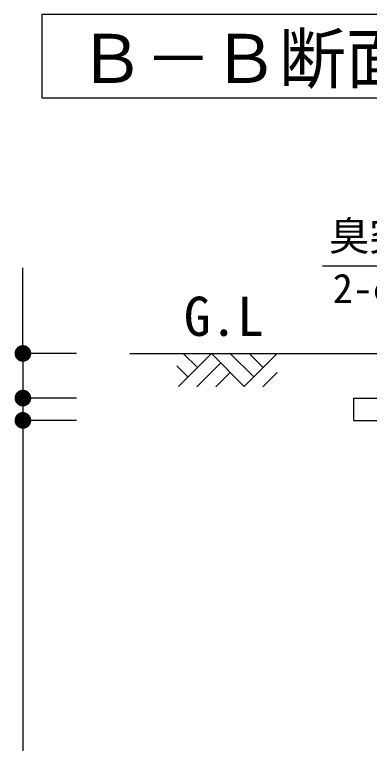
# Model space of a CAD drawing. Units: millimetres, scale not verified. Extents: x -22839 to 8910, y -6308 to 6308.
# Drawn here: x -347 to 448, y -2137 to -504 of the extents above; entities that cross this region are included whole.
import ezdxf
from ezdxf.enums import TextEntityAlignment as Align

# ---------------------------------------------------------------- set-up
doc = ezdxf.new("R2010")
doc.units = ezdxf.units.MM
doc.header["$LTSCALE"] = 30
for name, color, linetype, lineweight in [('0-1_空気管', 3, 'Continuous', 25), ('0-2_機器', 3, 'Continuous', 25), ('0-4_躯体', 4, 'Continuous', 25), ('0-F_00クル-フ-6寸法', 132, 'Continuous', 25)]:
    doc.layers.add(name, color=color, linetype=linetype, lineweight=lineweight)
doc.styles.add('ＭＳ ゴシック', font='')
doc.styles.get('ＭＳ ゴシック').set_extended_font_data('MS Gothic')

msp = doc.modelspace()

# ---------------------------------------------------------------- linework, layer by layer
at = {"layer": '0-1_空気管'}
for p, q in [((628, -1067.34), (343, -1067.34)), ((93.91, -1262.92), (20.02, -1336.8)), ((62.45, -1294.37), (30.99, -1262.92)), ((167.79, -1336.8), (93.91, -1262.92)), ((189.01, -1315.59), (136.33, -1262.92)), ((241.68, -1262.92), (167.79, -1336.8)), ((210.22, -1294.37), (178.76, -1262.92)), ((115.12, -1284.13), (61.33, -1337.92)), ((41.24, -1315.59), (16.22, -1290.57)), ((136.33, -1305.34), (103.76, -1337.92)), ((241.68, -1305.34), (209.1, -1337.92))]:
    msp.add_line(p, q, dxfattribs=at)
at = {"layer": '0-2_機器', "color": 2}
for p, q in [((-88.9, -1262.88), (1861.2, -1262.88)), ((413.28, -1412.88), (413.28, -1362.88)), ((413.28, -1362.88), (748.41, -1362.88)), ((413.28, -1412.88), (748.41, -1412.88))]:
    msp.add_line(p, q, dxfattribs=at)
at = {"layer": '0-4_躯体', "color": 3}
msp.add_lwpolyline([(1995.29, -690.09), (1995.29, -503.78), (-286.3, -503.78), (-286.3, -690.09)], close=True, dxfattribs=at)
at = {"layer": '0-F_00クル-フ-6寸法', "color": 4}
for p, q in [((-328.74, -1262.88), (-328.74, -1071.07)), ((-208.74, -1262.88), (-328.74, -1262.88)), ((-328.74, -1262.88), (-328.74, -1362.88)), ((-208.74, -1362.88), (-328.74, -1362.88)), ((-208.74, -1362.88), (-328.74, -1362.88)), ((-328.74, -1362.88), (-328.74, -1412.88)), ((-208.74, -1412.88), (-328.74, -1412.88)), ((-208.74, -1412.88), (-328.74, -1412.88)), ((-328.74, -1412.88), (-328.74, -3142.88))]:
    msp.add_line(p, q, dxfattribs=at)
at = {"layer": '0-F_00クル-フ-6寸法'}
for points in [[(-328.74, -1262.88), (-347.16, -1259.37), (-346.58, -1257.09)], [(-328.74, -1262.88), (-346.58, -1257.09), (-345.71, -1254.9)], [(-328.74, -1262.88), (-345.71, -1254.9), (-344.58, -1252.83)], [(-328.74, -1262.88), (-344.58, -1252.83), (-343.19, -1250.93)], [(-328.74, -1262.88), (-343.19, -1250.93), (-341.58, -1249.21)], [(-328.74, -1262.88), (-341.58, -1249.21), (-339.77, -1247.71)], [(-328.74, -1262.88), (-339.77, -1247.71), (-337.78, -1246.45)], [(-328.74, -1262.88), (-337.78, -1246.45), (-335.65, -1245.45)], [(-328.74, -1262.88), (-335.65, -1245.45), (-333.41, -1244.72)], [(-328.74, -1262.88), (-333.41, -1244.72), (-331.09, -1244.28)], [(-328.74, -1262.88), (-331.09, -1244.28), (-328.74, -1244.13)], [(-328.74, -1262.88), (-328.74, -1244.13), (-326.39, -1244.28)], [(-328.74, -1262.88), (-326.39, -1244.28), (-324.08, -1244.72)], [(-328.74, -1262.88), (-324.08, -1244.72), (-321.84, -1245.45)], [(-328.74, -1262.88), (-321.84, -1245.45), (-319.71, -1246.45)], [(-328.74, -1262.88), (-319.71, -1246.45), (-317.72, -1247.71)], [(-328.74, -1262.88), (-317.72, -1247.71), (-315.91, -1249.21)], [(-328.74, -1262.88), (-315.91, -1249.21), (-314.3, -1250.93)], [(-328.74, -1262.88), (-314.3, -1250.93), (-312.91, -1252.83)], [(-328.74, -1262.88), (-312.91, -1252.83), (-311.78, -1254.9)], [(-328.74, -1262.88), (-311.78, -1254.9), (-310.91, -1257.09)], [(-328.74, -1262.88), (-310.91, -1257.09), (-310.33, -1259.37)], [(-328.74, -1262.88), (-347.46, -1261.7), (-347.16, -1259.37)], [(-328.74, -1262.88), (-347.46, -1264.06), (-347.46, -1261.7)], [(-328.74, -1262.88), (-347.16, -1266.39), (-347.46, -1264.06)], [(-328.74, -1262.88), (-346.58, -1268.68), (-347.16, -1266.39)], [(-328.74, -1262.88), (-345.71, -1270.86), (-346.58, -1268.68)], [(-328.74, -1262.88), (-344.58, -1272.93), (-345.71, -1270.86)], [(-328.74, -1262.88), (-343.19, -1274.83), (-344.58, -1272.93)], [(-328.74, -1262.88), (-341.58, -1276.55), (-343.19, -1274.83)], [(-328.74, -1262.88), (-339.77, -1278.05), (-341.58, -1276.55)], [(-328.74, -1262.88), (-337.78, -1279.31), (-339.77, -1278.05)], [(-328.74, -1262.88), (-335.65, -1280.31), (-337.78, -1279.31)], [(-328.74, -1262.88), (-333.41, -1281.04), (-335.65, -1280.31)], [(-328.74, -1262.88), (-331.09, -1281.48), (-333.41, -1281.04)], [(-328.74, -1262.88), (-328.74, -1281.63), (-331.09, -1281.48)], [(-328.74, -1262.88), (-310.33, -1259.37), (-310.03, -1261.7)], [(-328.74, -1262.88), (-310.03, -1261.7), (-310.03, -1264.06)], [(-328.74, -1262.88), (-326.39, -1281.48), (-328.74, -1281.63)], [(-328.74, -1262.88), (-324.08, -1281.04), (-326.39, -1281.48)], [(-328.74, -1262.88), (-321.84, -1280.31), (-324.08, -1281.04)], [(-328.74, -1262.88), (-319.71, -1279.31), (-321.84, -1280.31)], [(-328.74, -1262.88), (-317.72, -1278.05), (-319.71, -1279.31)], [(-328.74, -1262.88), (-315.91, -1276.55), (-317.72, -1278.05)], [(-328.74, -1262.88), (-314.3, -1274.83), (-315.91, -1276.55)], [(-328.74, -1262.88), (-312.91, -1272.93), (-314.3, -1274.83)], [(-328.74, -1262.88), (-311.78, -1270.86), (-312.91, -1272.93)], [(-328.74, -1262.88), (-310.91, -1268.68), (-311.78, -1270.86)], [(-328.74, -1262.88), (-310.33, -1266.39), (-310.91, -1268.68)], [(-328.74, -1262.88), (-310.03, -1264.06), (-310.33, -1266.39)], [(-328.74, -1362.88), (-346.58, -1357.09), (-345.71, -1354.9)], [(-328.74, -1362.88), (-346.58, -1357.09), (-345.71, -1354.9)], [(-328.74, -1362.88), (-345.71, -1354.9), (-344.58, -1352.83)], [(-328.74, -1362.88), (-345.71, -1354.9), (-344.58, -1352.83)], [(-328.74, -1362.88), (-344.58, -1352.83), (-343.19, -1350.93)], [(-328.74, -1362.88), (-344.58, -1352.83), (-343.19, -1350.93)], [(-328.74, -1362.88), (-343.19, -1350.93), (-341.58, -1349.21)], [(-328.74, -1362.88), (-343.19, -1350.93), (-341.58, -1349.21)], [(-328.74, -1362.88), (-341.58, -1349.21), (-339.77, -1347.71)], [(-328.74, -1362.88), (-341.58, -1349.21), (-339.77, -1347.71)], [(-328.74, -1362.88), (-339.77, -1347.71), (-337.78, -1346.45)], [(-328.74, -1362.88), (-339.77, -1347.71), (-337.78, -1346.45)], [(-328.74, -1362.88), (-337.78, -1346.45), (-335.65, -1345.45)], [(-328.74, -1362.88), (-337.78, -1346.45), (-335.65, -1345.45)], [(-328.74, -1362.88), (-335.65, -1345.45), (-333.41, -1344.72)], [(-328.74, -1362.88), (-335.65, -1345.45), (-333.41, -1344.72)], [(-328.74, -1362.88), (-333.41, -1344.72), (-331.09, -1344.28)], [(-328.74, -1362.88), (-333.41, -1344.72), (-331.09, -1344.28)], [(-328.74, -1362.88), (-331.09, -1344.28), (-328.74, -1344.13)], [(-328.74, -1362.88), (-331.09, -1344.28), (-328.74, -1344.13)], [(-328.74, -1362.88), (-328.74, -1344.13), (-326.39, -1344.28)], [(-328.74, -1362.88), (-328.74, -1344.13), (-326.39, -1344.28)], [(-328.74, -1362.88), (-326.39, -1344.28), (-324.08, -1344.72)], [(-328.74, -1362.88), (-326.39, -1344.28), (-324.08, -1344.72)], [(-328.74, -1362.88), (-324.08, -1344.72), (-321.84, -1345.45)], [(-328.74, -1362.88), (-324.08, -1344.72), (-321.84, -1345.45)], [(-328.74, -1362.88), (-321.84, -1345.45), (-319.71, -1346.45)], [(-328.74, -1362.88), (-321.84, -1345.45), (-319.71, -1346.45)], [(-328.74, -1362.88), (-319.71, -1346.45), (-317.72, -1347.71)], [(-328.74, -1362.88), (-319.71, -1346.45), (-317.72, -1347.71)], [(-328.74, -1362.88), (-317.72, -1347.71), (-315.91, -1349.21)], [(-328.74, -1362.88), (-317.72, -1347.71), (-315.91, -1349.21)], [(-328.74, -1362.88), (-315.91, -1349.21), (-314.3, -1350.93)], [(-328.74, -1362.88), (-315.91, -1349.21), (-314.3, -1350.93)], [(-328.74, -1362.88), (-314.3, -1350.93), (-312.91, -1352.83)], [(-328.74, -1362.88), (-314.3, -1350.93), (-312.91, -1352.83)], [(-328.74, -1362.88), (-312.91, -1352.83), (-311.78, -1354.9)], [(-328.74, -1362.88), (-312.91, -1352.83), (-311.78, -1354.9)], [(-328.74, -1362.88), (-311.78, -1354.9), (-310.91, -1357.09)], [(-328.74, -1362.88), (-311.78, -1354.9), (-310.91, -1357.09)], [(-328.74, -1362.88), (-347.46, -1361.7), (-347.16, -1359.37)], [(-328.74, -1362.88), (-347.46, -1361.7), (-347.16, -1359.37)], [(-328.74, -1362.88), (-347.46, -1364.06), (-347.46, -1361.7)], [(-328.74, -1362.88), (-347.46, -1364.06), (-347.46, -1361.7)], [(-328.74, -1362.88), (-347.16, -1366.39), (-347.46, -1364.06)], [(-328.74, -1362.88), (-347.16, -1366.39), (-347.46, -1364.06)], [(-328.74, -1362.88), (-347.16, -1359.37), (-346.58, -1357.09)], [(-328.74, -1362.88), (-347.16, -1359.37), (-346.58, -1357.09)], [(-328.74, -1362.88), (-346.58, -1368.68), (-347.16, -1366.39)], [(-328.74, -1362.88), (-346.58, -1368.68), (-347.16, -1366.39)], [(-328.74, -1362.88), (-345.71, -1370.86), (-346.58, -1368.68)], [(-328.74, -1362.88), (-345.71, -1370.86), (-346.58, -1368.68)], [(-328.74, -1362.88), (-344.58, -1372.93), (-345.71, -1370.86)], [(-328.74, -1362.88), (-344.58, -1372.93), (-345.71, -1370.86)], [(-328.74, -1362.88), (-343.19, -1374.83), (-344.58, -1372.93)], [(-328.74, -1362.88), (-343.19, -1374.83), (-344.58, -1372.93)], [(-328.74, -1362.88), (-341.58, -1376.55), (-343.19, -1374.83)], [(-328.74, -1362.88), (-341.58, -1376.55), (-343.19, -1374.83)], [(-328.74, -1362.88), (-339.77, -1378.05), (-341.58, -1376.55)], [(-328.74, -1362.88), (-339.77, -1378.05), (-341.58, -1376.55)], [(-328.74, -1362.88), (-337.78, -1379.31), (-339.77, -1378.05)], [(-328.74, -1362.88), (-337.78, -1379.31), (-339.77, -1378.05)], [(-328.74, -1362.88), (-335.65, -1380.31), (-337.78, -1379.31)], [(-328.74, -1362.88), (-335.65, -1380.31), (-337.78, -1379.31)], [(-328.74, -1362.88), (-333.41, -1381.04), (-335.65, -1380.31)], [(-328.74, -1362.88), (-333.41, -1381.04), (-335.65, -1380.31)], [(-328.74, -1362.88), (-331.09, -1381.48), (-333.41, -1381.04)], [(-328.74, -1362.88), (-331.09, -1381.48), (-333.41, -1381.04)], [(-328.74, -1362.88), (-328.74, -1381.63), (-331.09, -1381.48)], [(-328.74, -1362.88), (-328.74, -1381.63), (-331.09, -1381.48)], [(-328.74, -1362.88), (-310.91, -1357.09), (-310.33, -1359.37)], [(-328.74, -1362.88), (-310.91, -1357.09), (-310.33, -1359.37)], [(-328.74, -1362.88), (-310.33, -1359.37), (-310.03, -1361.7)], [(-328.74, -1362.88), (-310.33, -1359.37), (-310.03, -1361.7)], [(-328.74, -1362.88), (-310.03, -1361.7), (-310.03, -1364.06)], [(-328.74, -1362.88), (-310.03, -1361.7), (-310.03, -1364.06)], [(-328.74, -1362.88), (-326.39, -1381.48), (-328.74, -1381.63)], [(-328.74, -1362.88), (-324.08, -1381.04), (-326.39, -1381.48)], [(-328.74, -1362.88), (-321.84, -1380.31), (-324.08, -1381.04)], [(-328.74, -1362.88), (-319.71, -1379.31), (-321.84, -1380.31)], [(-328.74, -1362.88), (-317.72, -1378.05), (-319.71, -1379.31)], [(-328.74, -1362.88), (-315.91, -1376.55), (-317.72, -1378.05)], [(-328.74, -1362.88), (-314.3, -1374.83), (-315.91, -1376.55)], [(-328.74, -1362.88), (-312.91, -1372.93), (-314.3, -1374.83)], [(-328.74, -1362.88), (-311.78, -1370.86), (-312.91, -1372.93)], [(-328.74, -1362.88), (-310.91, -1368.68), (-311.78, -1370.86)], [(-328.74, -1362.88), (-310.33, -1366.39), (-310.91, -1368.68)], [(-328.74, -1362.88), (-310.03, -1364.06), (-310.33, -1366.39)], [(-328.74, -1362.88), (-326.39, -1381.48), (-328.74, -1381.63)], [(-328.74, -1362.88), (-324.08, -1381.04), (-326.39, -1381.48)], [(-328.74, -1362.88), (-321.84, -1380.31), (-324.08, -1381.04)], [(-328.74, -1362.88), (-319.71, -1379.31), (-321.84, -1380.31)], [(-328.74, -1362.88), (-317.72, -1378.05), (-319.71, -1379.31)], [(-328.74, -1362.88), (-315.91, -1376.55), (-317.72, -1378.05)], [(-328.74, -1362.88), (-314.3, -1374.83), (-315.91, -1376.55)], [(-328.74, -1362.88), (-312.91, -1372.93), (-314.3, -1374.83)], [(-328.74, -1362.88), (-311.78, -1370.86), (-312.91, -1372.93)], [(-328.74, -1362.88), (-310.91, -1368.68), (-311.78, -1370.86)], [(-328.74, -1362.88), (-310.33, -1366.39), (-310.91, -1368.68)], [(-328.74, -1362.88), (-310.03, -1364.06), (-310.33, -1366.39)], [(-328.74, -1412.88), (-345.71, -1404.9), (-344.58, -1402.83)], [(-328.74, -1412.88), (-345.71, -1404.9), (-344.58, -1402.83)], [(-328.74, -1412.88), (-344.58, -1402.83), (-343.19, -1400.93)], [(-328.74, -1412.88), (-344.58, -1402.83), (-343.19, -1400.93)], [(-328.74, -1412.88), (-343.19, -1400.93), (-341.58, -1399.21)], [(-328.74, -1412.88), (-343.19, -1400.93), (-341.58, -1399.21)], [(-328.74, -1412.88), (-341.58, -1399.21), (-339.77, -1397.71)], [(-328.74, -1412.88), (-341.58, -1399.21), (-339.77, -1397.71)], [(-328.74, -1412.88), (-339.77, -1397.71), (-337.78, -1396.45)], [(-328.74, -1412.88), (-339.77, -1397.71), (-337.78, -1396.45)], [(-328.74, -1412.88), (-337.78, -1396.45), (-335.65, -1395.45)], [(-328.74, -1412.88), (-337.78, -1396.45), (-335.65, -1395.45)], [(-328.74, -1412.88), (-335.65, -1395.45), (-333.41, -1394.72)], [(-328.74, -1412.88), (-335.65, -1395.45), (-333.41, -1394.72)], [(-328.74, -1412.88), (-333.41, -1394.72), (-331.09, -1394.28)], [(-328.74, -1412.88), (-333.41, -1394.72), (-331.09, -1394.28)], [(-328.74, -1412.88), (-331.09, -1394.28), (-328.74, -1394.13)], [(-328.74, -1412.88), (-331.09, -1394.28), (-328.74, -1394.13)], [(-328.74, -1412.88), (-328.74, -1394.13), (-326.39, -1394.28)], [(-328.74, -1412.88), (-328.74, -1394.13), (-326.39, -1394.28)], [(-328.74, -1412.88), (-326.39, -1394.28), (-324.08, -1394.72)], [(-328.74, -1412.88), (-326.39, -1394.28), (-324.08, -1394.72)], [(-328.74, -1412.88), (-324.08, -1394.72), (-321.84, -1395.45)], [(-328.74, -1412.88), (-324.08, -1394.72), (-321.84, -1395.45)], [(-328.74, -1412.88), (-321.84, -1395.45), (-319.71, -1396.45)], [(-328.74, -1412.88), (-321.84, -1395.45), (-319.71, -1396.45)], [(-328.74, -1412.88), (-319.71, -1396.45), (-317.72, -1397.71)], [(-328.74, -1412.88), (-319.71, -1396.45), (-317.72, -1397.71)], [(-328.74, -1412.88), (-317.72, -1397.71), (-315.91, -1399.21)], [(-328.74, -1412.88), (-317.72, -1397.71), (-315.91, -1399.21)], [(-328.74, -1412.88), (-315.91, -1399.21), (-314.3, -1400.93)], [(-328.74, -1412.88), (-315.91, -1399.21), (-314.3, -1400.93)], [(-328.74, -1412.88), (-314.3, -1400.93), (-312.91, -1402.83)], [(-328.74, -1412.88), (-314.3, -1400.93), (-312.91, -1402.83)], [(-328.74, -1412.88), (-312.91, -1402.83), (-311.78, -1404.9)], [(-328.74, -1412.88), (-312.91, -1402.83), (-311.78, -1404.9)], [(-328.74, -1412.88), (-347.46, -1411.7), (-347.16, -1409.37)], [(-328.74, -1412.88), (-347.46, -1411.7), (-347.16, -1409.37)], [(-328.74, -1412.88), (-347.46, -1414.06), (-347.46, -1411.7)], [(-328.74, -1412.88), (-347.46, -1414.06), (-347.46, -1411.7)], [(-328.74, -1412.88), (-347.16, -1416.39), (-347.46, -1414.06)], [(-328.74, -1412.88), (-347.16, -1416.39), (-347.46, -1414.06)], [(-328.74, -1412.88), (-347.16, -1409.37), (-346.58, -1407.09)], [(-328.74, -1412.88), (-347.16, -1409.37), (-346.58, -1407.09)], [(-328.74, -1412.88), (-346.58, -1418.67), (-347.16, -1416.39)], [(-328.74, -1412.88), (-346.58, -1418.67), (-347.16, -1416.39)], [(-328.74, -1412.88), (-346.58, -1407.09), (-345.71, -1404.9)], [(-328.74, -1412.88), (-346.58, -1407.09), (-345.71, -1404.9)], [(-328.74, -1412.88), (-345.71, -1420.86), (-346.58, -1418.67)], [(-328.74, -1412.88), (-345.71, -1420.86), (-346.58, -1418.67)], [(-328.74, -1412.88), (-344.58, -1422.93), (-345.71, -1420.86)], [(-328.74, -1412.88), (-344.58, -1422.93), (-345.71, -1420.86)], [(-328.74, -1412.88), (-343.19, -1424.83), (-344.58, -1422.93)], [(-328.74, -1412.88), (-343.19, -1424.83), (-344.58, -1422.93)], [(-328.74, -1412.88), (-341.58, -1426.55), (-343.19, -1424.83)], [(-328.74, -1412.88), (-341.58, -1426.55), (-343.19, -1424.83)], [(-328.74, -1412.88), (-339.77, -1428.05), (-341.58, -1426.55)], [(-328.74, -1412.88), (-339.77, -1428.05), (-341.58, -1426.55)], [(-328.74, -1412.88), (-337.78, -1429.31), (-339.77, -1428.05)], [(-328.74, -1412.88), (-337.78, -1429.31), (-339.77, -1428.05)], [(-328.74, -1412.88), (-335.65, -1430.31), (-337.78, -1429.31)], [(-328.74, -1412.88), (-335.65, -1430.31), (-337.78, -1429.31)], [(-328.74, -1412.88), (-333.41, -1431.04), (-335.65, -1430.31)], [(-328.74, -1412.88), (-333.41, -1431.04), (-335.65, -1430.31)], [(-328.74, -1412.88), (-331.09, -1431.48), (-333.41, -1431.04)], [(-328.74, -1412.88), (-331.09, -1431.48), (-333.41, -1431.04)], [(-328.74, -1412.88), (-328.74, -1431.63), (-331.09, -1431.48)], [(-328.74, -1412.88), (-328.74, -1431.63), (-331.09, -1431.48)], [(-328.74, -1412.88), (-311.78, -1404.9), (-310.91, -1407.09)], [(-328.74, -1412.88), (-311.78, -1404.9), (-310.91, -1407.09)], [(-328.74, -1412.88), (-310.91, -1407.09), (-310.33, -1409.37)], [(-328.74, -1412.88), (-310.91, -1407.09), (-310.33, -1409.37)], [(-328.74, -1412.88), (-310.33, -1409.37), (-310.03, -1411.7)], [(-328.74, -1412.88), (-310.33, -1409.37), (-310.03, -1411.7)], [(-328.74, -1412.88), (-310.03, -1411.7), (-310.03, -1414.06)], [(-328.74, -1412.88), (-310.03, -1411.7), (-310.03, -1414.06)], [(-328.74, -1412.88), (-326.39, -1431.48), (-328.74, -1431.63)], [(-328.74, -1412.88), (-324.08, -1431.04), (-326.39, -1431.48)], [(-328.74, -1412.88), (-321.84, -1430.31), (-324.08, -1431.04)], [(-328.74, -1412.88), (-319.71, -1429.31), (-321.84, -1430.31)], [(-328.74, -1412.88), (-317.72, -1428.05), (-319.71, -1429.31)], [(-328.74, -1412.88), (-315.91, -1426.55), (-317.72, -1428.05)], [(-328.74, -1412.88), (-314.3, -1424.83), (-315.91, -1426.55)], [(-328.74, -1412.88), (-312.91, -1422.93), (-314.3, -1424.83)], [(-328.74, -1412.88), (-311.78, -1420.86), (-312.91, -1422.93)], [(-328.74, -1412.88), (-310.91, -1418.67), (-311.78, -1420.86)], [(-328.74, -1412.88), (-310.33, -1416.39), (-310.91, -1418.67)], [(-328.74, -1412.88), (-310.03, -1414.06), (-310.33, -1416.39)], [(-328.74, -1412.88), (-326.39, -1431.48), (-328.74, -1431.63)], [(-328.74, -1412.88), (-324.08, -1431.04), (-326.39, -1431.48)], [(-328.74, -1412.88), (-321.84, -1430.31), (-324.08, -1431.04)], [(-328.74, -1412.88), (-319.71, -1429.31), (-321.84, -1430.31)], [(-328.74, -1412.88), (-317.72, -1428.05), (-319.71, -1429.31)], [(-328.74, -1412.88), (-315.91, -1426.55), (-317.72, -1428.05)], [(-328.74, -1412.88), (-314.3, -1424.83), (-315.91, -1426.55)], [(-328.74, -1412.88), (-312.91, -1422.93), (-314.3, -1424.83)], [(-328.74, -1412.88), (-311.78, -1420.86), (-312.91, -1422.93)], [(-328.74, -1412.88), (-310.91, -1418.67), (-311.78, -1420.86)], [(-328.74, -1412.88), (-310.33, -1416.39), (-310.91, -1418.67)], [(-328.74, -1412.88), (-310.03, -1414.06), (-310.33, -1416.39)]]:
    msp.add_solid(points, dxfattribs=at)

# ---------------------------------------------------------------- texts
at = {"layer": '0-1_空気管', "color": 4, "style": 'ＭＳ ゴシック'}
for s, height, p in [('臭突口', 65.98, (358, -1052.34)), ('2-φ65', 65.98, (366.14, -1169.98)), ('G.L', 87.98, (32.09, -1250.03))]:
    msp.add_text(s, height=height, dxfattribs=at).set_placement(p, align=Align.BOTTOM_LEFT)
at = {"layer": '0-4_躯体', "style": 'ＭＳ ゴシック'}
msp.add_text('Ｂ－Ｂ断面配筋図', height=110, dxfattribs=at).set_placement((-205.05, -690.06), align=Align.BOTTOM_LEFT)

doc.saveas('drawing.dxf')
